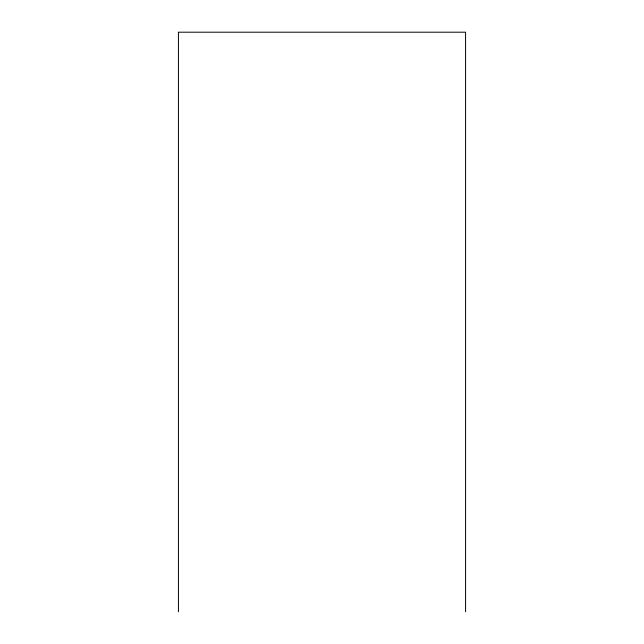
<?xml version="1.0" encoding="UTF-8"?>
<svg xmlns="http://www.w3.org/2000/svg" width="644" height="644" viewBox="0 0 644 644"><rect width="100%" height="100%" fill="white"/><g stroke="black" fill="none" stroke-linecap="round" stroke-linejoin="round"><path stroke-width="0.97" d="M465.564 611.8L465.564 32.2L178.436 32.2L178.436 611.8"/></g></svg>
